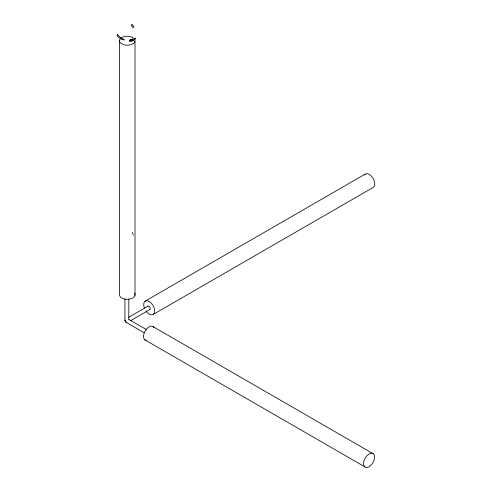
<?xml version="1.0" encoding="UTF-8"?>
<svg xmlns="http://www.w3.org/2000/svg" width="492" height="492" viewBox="0 0 492 492"><rect width="100%" height="100%" fill="white"/><g stroke="black" fill="none" stroke-linecap="round" stroke-linejoin="round"><path stroke-width="0.74" d="M145.091 301.184L365.169 174.119M128.498 317.42L147.914 306.208M130.515 320.741L149.937 309.529M153.289 314.388L373.367 187.329A7.78 4.489 60 0 0 372.37 177.274A7.78 4.489 60 0 0 364.357 175.023M153.086 326.651L373.164 453.716A7.78 4.489 -60 0 1 370.267 465.869A7.78 4.489 -60 0 1 363.852 461.428A7.78 4.489 -60 0 1 373.164 453.716M128.978 319.542L146.456 329.628M125.989 322.272L144.113 332.733M144.943 339.898L365.027 466.963M132.274 232.396L133.344 235.201M135.011 41.248L135.011 295.372M128.818 298.89L128.818 319.818M124.925 298.89L124.925 320.569M119.556 40.196L119.556 294.321A7.78 4.489 0 0 0 128.406 299.29A7.78 4.489 0 0 0 134.433 293.072M144.34 307.986A7.78 4.489 60 0 1 148.566 301.116A7.78 4.489 60 0 1 154.5 312.518A7.78 4.489 60 0 1 145.89 310.962M121.044 38.032A7.78 4.489 0 0 1 134.138 38.591A7.78 4.489 0 0 1 127.729 45.203A7.78 4.489 0 0 1 120.054 39.059M146.044 340.341A7.78 4.489 -60 0 1 145.312 330.71A7.78 4.489 -60 0 1 153.904 327.543M147.582 306.744A1.943 1.125 60 0 1 149.857 307.242A1.943 1.125 60 0 1 149.334 309.622M126.641 322.217A1.943 1.125 -60 0 1 125.571 320.636M125.897 321.54A1.943 1.125 0 0 1 125.189 320.009M117.49 34.354L117.237 35.824A11.316 9.237 -3.2 0 0 124.113 39.987L124.187 39.551A11.316 8.997 22.1 0 1 117.49 34.354M129.968 39.877L129.894 40.319L132.557 39.76L132.699 38.911L129.968 39.877M132.034 24.6L131.173 25.295L132.883 27.681L134.101 26.703L132.034 24.6M129.624 40.731L129.181 41.088A11.316 6.74 58.4 0 0 134.193 39.514L135.687 38.314A11.316 8.149 42.8 0 1 129.624 40.731"/></g></svg>
